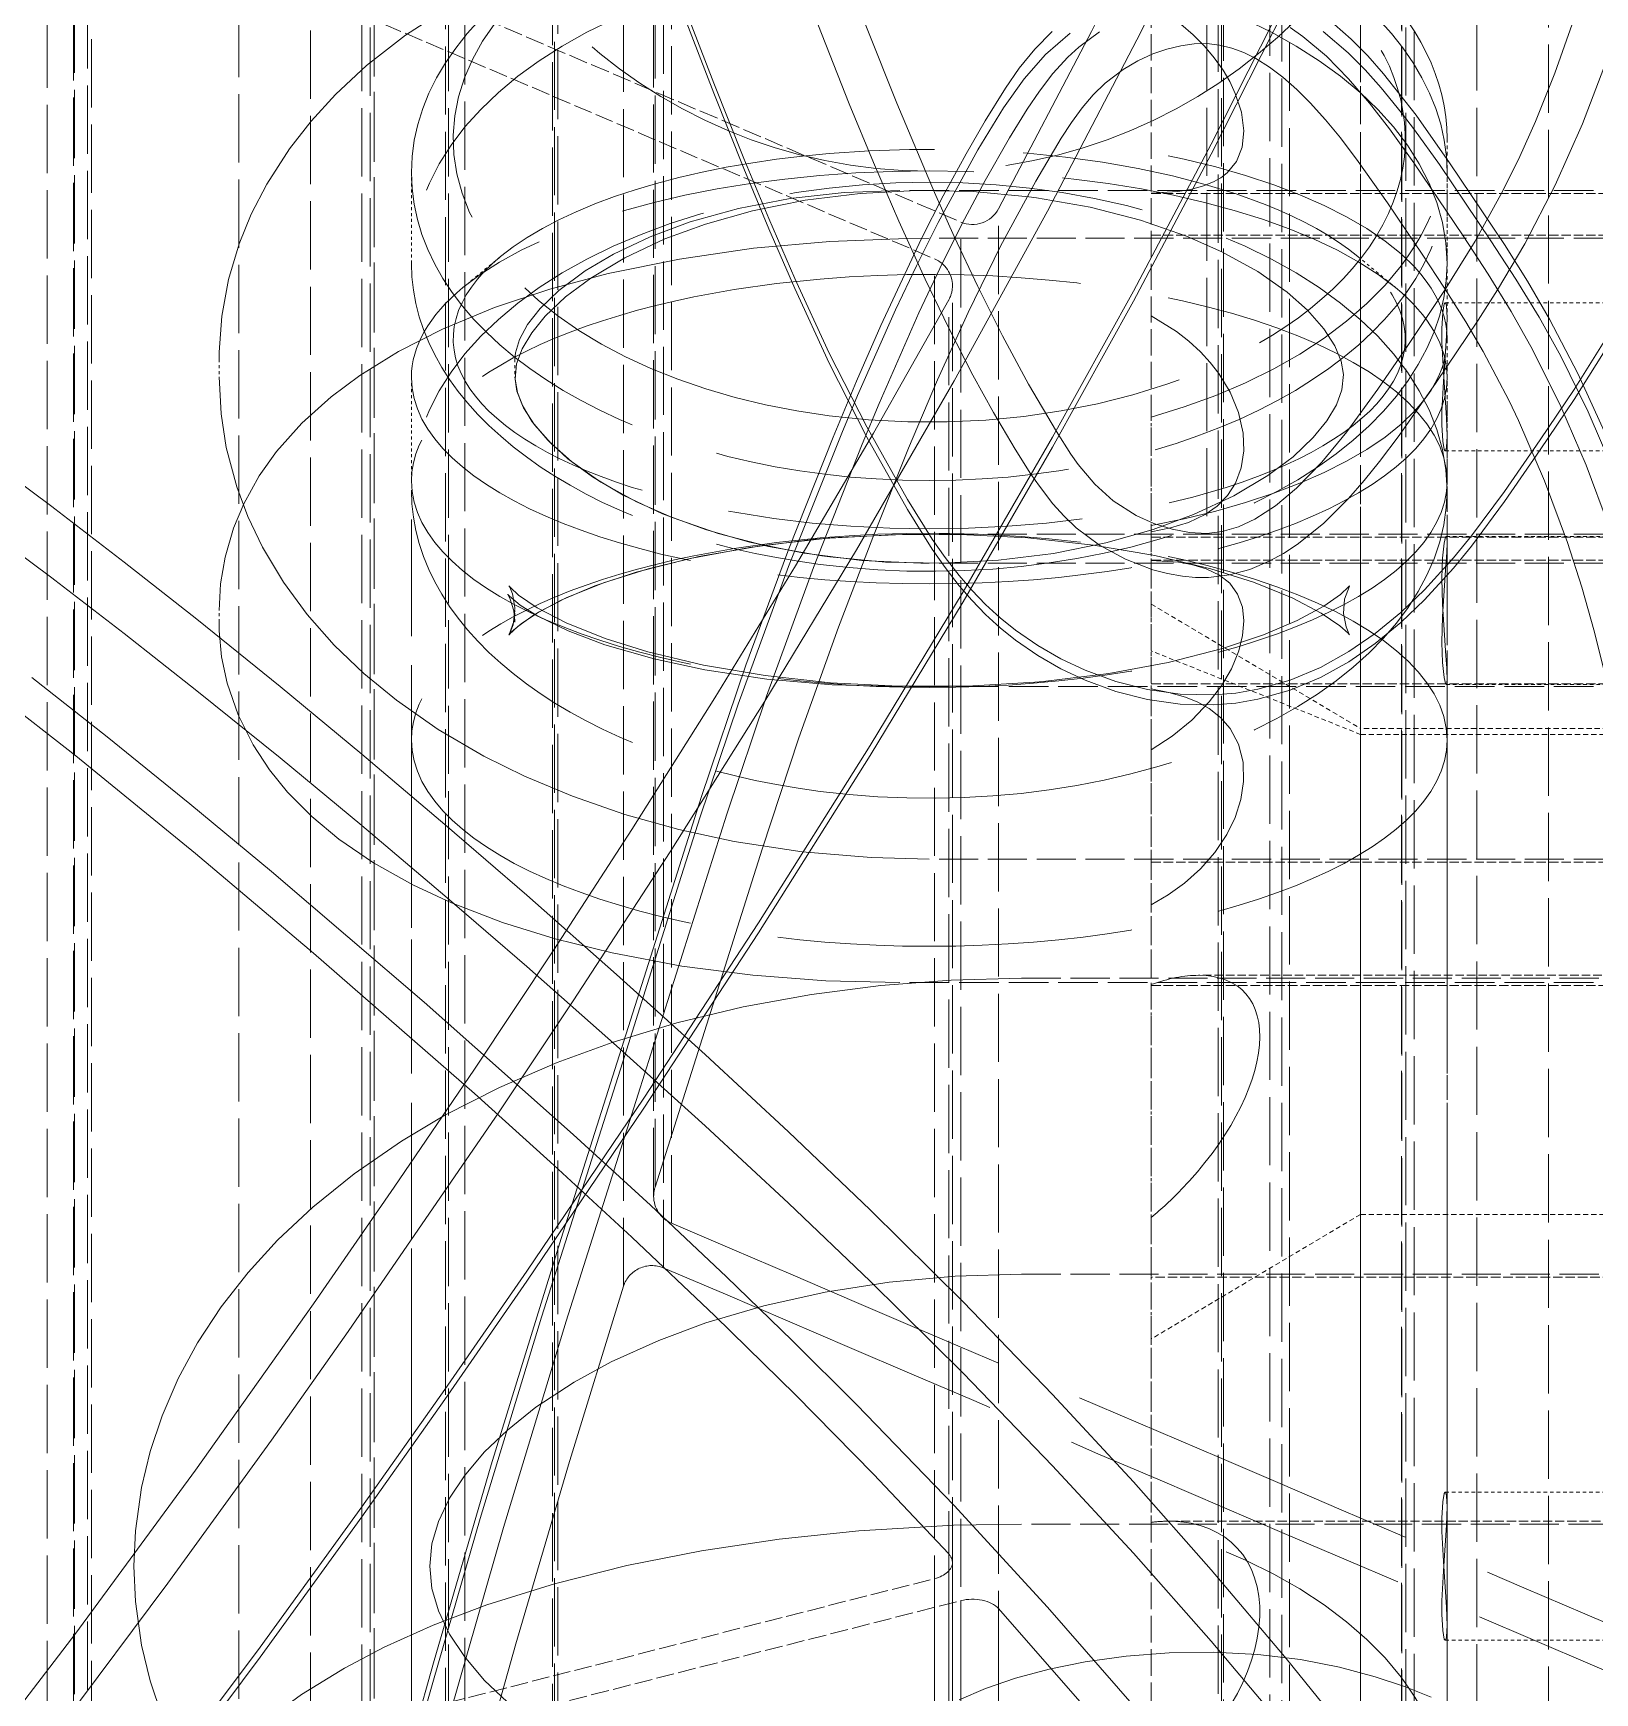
# Model space of a CAD drawing. Header units: millimetres. Extents: x 2647 to 34760, y 2046 to 24755.
# Drawn here: x 14278.9 to 14331.7, y 11528.2 to 11584.2 of the extents above; entities that cross this region are included whole.
import ezdxf

# ---------------------------------------------------------------- set-up
doc = ezdxf.new("R2010")
doc.units = ezdxf.units.MM
doc.linetypes.add('DASHED', pattern=[15, 12, -3])

# ---------------------------------------------------------------- blocks, each defined once
blk = doc.blocks.new('A$C637D7238')
at = {"color": 7, "linetype": 'DASHED', "lineweight": 13, "ltscale": 0.191772}
for p, q in [((184.178, 1221.774), (184.178, 1336.837)), ((184.178, 1320.286), (184.178, 1205.223))]:
    blk.add_line(p, q, dxfattribs=at)
at = {"color": 7, "linetype": 'DASHED', "lineweight": 13, "ltscale": 0.192169}
blk.add_line((165.487, 1182.823), (165.487, 1298.124), dxfattribs=at)
at = {"color": 7, "linetype": 'DASHED', "lineweight": 13, "ltscale": 0.192167}
blk.add_line((165.534, 1183.126), (165.534, 1298.426), dxfattribs=at)
at = {"color": 7, "linetype": 'DASHED', "lineweight": 13, "ltscale": 0.192175}
blk.add_line((166.093, 1181.906), (166.093, 1297.211), dxfattribs=at)
at = {"color": 7, "linetype": 'DASHED', "lineweight": 13, "ltscale": 0.192186}
blk.add_line((165.818, 1180.395), (165.818, 1295.707), dxfattribs=at)
at = {"color": 7, "linetype": 'DASHED', "lineweight": 13, "ltscale": 0.192189}
blk.add_line((164.47, 1179.779), (164.47, 1295.092), dxfattribs=at)
at = {"color": 7, "linetype": 'DASHED', "lineweight": 13, "ltscale": 0.192289}
blk.add_line((158.556, 1159.595), (158.556, 1274.969), dxfattribs=at)
at = {"color": 7, "linetype": 'DASHED', "lineweight": 13, "ltscale": 0.192292}
blk.add_line((158.448, 1158.802), (158.448, 1274.177), dxfattribs=at)
at = {"color": 7, "linetype": 'DASHED', "lineweight": 13, "ltscale": 0.192297}
blk.add_line((159.11, 1156.932), (159.11, 1272.31), dxfattribs=at)
at = {"color": 7, "linetype": 'DASHED', "lineweight": 13, "ltscale": 0.192307}
blk.add_line((162.135, 1153.185), (162.135, 1268.569), dxfattribs=at)
at = {"color": 7, "linetype": 'DASHED', "lineweight": 13, "ltscale": 0.192308}
for p, q in [((162.245, 1152.873), (162.245, 1268.258)), ((184.565, 1125.623), (184.565, 1241.008)), ((184.675, 1125.312), (184.675, 1240.697))]:
    blk.add_line(p, q, dxfattribs=at)
at = {"color": 7, "linetype": 'DASHED', "lineweight": 13, "ltscale": 0.192309}
for p, q in [((162.069, 1152.494), (162.069, 1267.879)), ((184.741, 1126.001), (184.741, 1241.386))]:
    blk.add_line(p, q, dxfattribs=at)
at = {"color": 7, "linetype": 'DASHED', "lineweight": 13, "ltscale": 0.192321}
for p, q in [((195.729, 1144.426), (195.729, 1259.819)), ((151.464, 1134.099), (151.464, 1249.492))]:
    blk.add_line(p, q, dxfattribs=at)
at = {"color": 7, "linetype": 'DASHED', "lineweight": 13, "ltscale": 0.192323}
for p, q in [((193.301, 1142.293), (193.301, 1257.687)), ((191.187, 1141.969), (191.187, 1257.362)), ((190.764, 1141.478), (190.764, 1256.871)), ((190.768, 1141.415), (190.768, 1256.809)), ((155.905, 1139.238), (155.905, 1254.632)), ((190.905, 1139.24), (190.905, 1254.634)), ((156.043, 1137.063), (156.043, 1252.457)), ((155.623, 1136.51), (155.623, 1251.904)), ((156.047, 1137.001), (156.047, 1252.394)), ((153.896, 1136.245), (153.896, 1251.638))]:
    blk.add_line(p, q, dxfattribs=at)
at = {"color": 7, "linetype": 'DASHED', "lineweight": 13, "ltscale": 0.192303}
blk.add_line((186.314, 1123.289), (186.314, 1238.67), dxfattribs=at)
at = {"color": 7, "linetype": 'DASHED', "lineweight": 13, "ltscale": 0.093789}
for p, q in [((189.372, 1238.476), (189.372, 1182.203)), ((189.372, 1198.627), (189.372, 1142.354))]:
    blk.add_line(p, q, dxfattribs=at)
at = {"color": 7, "linetype": 'DASHED', "lineweight": 13, "ltscale": 0.192298}
blk.add_line((186.975, 1121.425), (186.975, 1236.803), dxfattribs=at)
at = {"color": 7, "linetype": 'DASHED', "lineweight": 13, "ltscale": 0.192294}
blk.add_line((186.716, 1120.215), (186.716, 1235.592), dxfattribs=at)
at = {"color": 7, "linetype": 'DASHED', "lineweight": 13, "ltscale": 0.073831}
blk.add_line((182.301, 1234.271), (182.301, 1189.972), dxfattribs=at)
at = {"color": 7, "linetype": 'DASHED', "lineweight": 13, "ltscale": 0.192271}
blk.add_line((145.882, 1113.816), (145.882, 1229.179), dxfattribs=at)
at = {"color": 7, "linetype": 'DASHED', "lineweight": 13, "ltscale": 0.192272}
blk.add_line((145.917, 1114.076), (145.917, 1229.439), dxfattribs=at)
at = {"color": 7, "linetype": 'DASHED', "lineweight": 13, "ltscale": 0.053226}
blk.add_line((146.488, 1228.266), (175.866, 1215.744), dxfattribs=at)
at = {"color": 7, "linetype": 'DASHED', "lineweight": 13, "ltscale": 0.192267}
blk.add_line((146.488, 1112.905), (146.488, 1228.266), dxfattribs=at)
at = {"color": 7, "linetype": 'DASHED', "lineweight": 13, "ltscale": 0.051866}
blk.add_line((146.351, 1226.702), (174.978, 1214.501), dxfattribs=at)
at = {"color": 7, "linetype": 'DASHED', "lineweight": 13, "ltscale": 0.19226}
blk.add_line((146.351, 1111.346), (146.351, 1226.702), dxfattribs=at)
at = {"color": 7, "linetype": 'DASHED', "lineweight": 13, "ltscale": 0.192257}
blk.add_line((144.992, 1110.695), (144.992, 1226.049), dxfattribs=at)
at = {"color": 7, "linetype": 'DASHED', "lineweight": 13, "ltscale": 0.106987}
for p, q in [((189.372, 1225.151), (189.372, 1160.958)), ((189.372, 1198.43), (189.372, 1134.238))]:
    blk.add_line(p, q, dxfattribs=at)
at = {"color": 7, "linetype": 'DASHED', "lineweight": 13, "ltscale": 0.010049}
for p, q in [((192.301, 1218.552), (192.301, 1212.523)), ((192.301, 1168.308), (192.301, 1162.279))]:
    blk.add_line(p, q, dxfattribs=at)
at = {"color": 7, "linetype": 'DASHED', "lineweight": 13, "ltscale": 0.005113}
for p, q in [((157.301, 1214.347), (157.301, 1217.415)), ((192.301, 1214.347), (192.301, 1217.415))]:
    blk.add_line(p, q, dxfattribs=at)
at = {"color": 7, "linetype": 'DASHED', "lineweight": 13, "ltscale": 0.111667}
for p, q in [((240.801, 1216.813), (173.801, 1216.813)), ((240.801, 1200.042), (173.801, 1200.042)), ((240.801, 1190.042), (173.801, 1190.042))]:
    blk.add_line(p, q, dxfattribs=at)
at = {"color": 7, "linetype": 'DASHED', "lineweight": 13, "ltscale": 0.026667}
for p, q in [((182.301, 1216.713), (198.301, 1216.713)), ((182.301, 1215.297), (198.301, 1215.297)), ((182.301, 1205.097), (198.301, 1205.097)), ((182.301, 1204.312), (198.301, 1204.312)), ((182.301, 1200.142), (198.301, 1200.142)), ((182.301, 1194.112), (198.301, 1194.112)), ((182.301, 1189.942), (198.301, 1189.942)), ((198.301, 1180.087), (182.301, 1180.087))]:
    blk.add_line(p, q, dxfattribs=at)
at = {"color": 7, "linetype": 'DASHED', "lineweight": 13, "ltscale": 0.192204}
blk.add_line((177.142, 1100.866), (177.142, 1216.188), dxfattribs=at)
at = {"color": 7, "linetype": 'DASHED', "lineweight": 13, "ltscale": 0.192201}
blk.add_line((175.866, 1100.423), (175.866, 1215.744), dxfattribs=at)
at = {"color": 7, "linetype": 'DASHED', "lineweight": 13, "ltscale": 0.11}
for p, q in [((240.801, 1215.197), (174.801, 1215.197)), ((240.801, 1205.197), (174.801, 1205.197)), ((240.801, 1204.212), (174.801, 1204.212)), ((240.801, 1194.212), (174.801, 1194.212)), ((243.922, 1171.739), (177.923, 1171.739))]:
    blk.add_line(p, q, dxfattribs=at)
at = {"color": 7, "linetype": 'DASHED', "lineweight": 13, "ltscale": 0.002753}
blk.add_line((160.316, 1214.58), (159.043, 1213.529), dxfattribs=at)
at = {"color": 7, "linetype": 'DASHED', "lineweight": 13, "ltscale": 0.192193}
blk.add_line((174.978, 1099.185), (174.978, 1214.501), dxfattribs=at)
at = {"color": 7, "linetype": 'DASHED', "lineweight": 13, "ltscale": 0.002752}
blk.add_line((189.286, 1214.58), (190.559, 1213.529), dxfattribs=at)
at = {"color": 7, "linetype": 'DASHED', "lineweight": 13, "ltscale": 0.192187}
blk.add_line((175.584, 1098.275), (175.584, 1213.588), dxfattribs=at)
at = {"color": 7, "linetype": 'DASHED', "lineweight": 13, "ltscale": 0.192184}
blk.add_line((175.461, 1097.798), (175.461, 1213.109), dxfattribs=at)
at = {"color": 7, "linetype": 'DASHED', "lineweight": 13, "ltscale": 0.010105}
for p, q in [((192.238, 1213.013), (198.301, 1213.013)), ((192.238, 1208.013), (198.301, 1208.013)), ((192.238, 1172.818), (198.301, 1172.818)), ((192.238, 1167.818), (198.301, 1167.818))]:
    blk.add_line(p, q, dxfattribs=at)
at = {"color": 7, "linetype": 'DASHED', "lineweight": 13, "ltscale": 0.011463}
blk.add_line((192.301, 1211.79), (192.301, 1204.912), dxfattribs=at)
at = {"color": 7, "linetype": 'DASHED', "lineweight": 13, "ltscale": 0.000991058}
for p, q in [((150.801, 1211.107), (150.801, 1210.513)), ((160.801, 1211.107), (160.801, 1210.513))]:
    blk.add_line(p, q, dxfattribs=at)
at = {"color": 7, "linetype": 'DASHED', "lineweight": 13, "ltscale": 0.005832}
for p, q in [((157.301, 1206.994), (157.301, 1210.493)), ((192.301, 1206.994), (192.301, 1210.493))]:
    blk.add_line(p, q, dxfattribs=at)
at = {"color": 7, "linetype": 'DASHED', "lineweight": 13, "ltscale": 0.008065}
blk.add_line((182.301, 1209.148), (182.301, 1204.308), dxfattribs=at)
at = {"color": 7, "linetype": 'DASHED', "lineweight": 13, "ltscale": 0.060293}
blk.add_line((192.301, 1208.503), (192.301, 1172.327), dxfattribs=at)
at = {"color": 7, "linetype": 'DASHED', "lineweight": 13, "ltscale": 0.328568}
blk.add_line((157.301, 1009.537), (157.301, 1206.678), dxfattribs=at)
at = {"color": 7, "linetype": 'DASHED', "lineweight": 13, "ltscale": 0.328569}
blk.add_line((192.301, 1009.537), (192.301, 1206.679), dxfattribs=at)
at = {"color": 7, "linetype": 'DASHED', "lineweight": 13, "ltscale": 0.010047}
for p, q in [((192.272, 1205.12), (198.301, 1205.12)), ((192.272, 1200.12), (198.301, 1200.12))]:
    blk.add_line(p, q, dxfattribs=at)
at = {"color": 7, "linetype": 'DASHED', "lineweight": 13, "ltscale": 7.93457e-05}
blk.add_line((182.301, 1204.265), (182.301, 1204.312), dxfattribs=at)
at = {"color": 7, "linetype": 'DASHED', "lineweight": 13, "ltscale": 0.010593}
blk.add_line((182.301, 1197.909), (182.301, 1204.265), dxfattribs=at)
at = {"color": 7, "linetype": 'DASHED', "lineweight": 13, "ltscale": 0.00066452}
for p, q in [((150.801, 1202.221), (150.801, 1202.62)), ((160.801, 1202.221), (160.801, 1202.62))]:
    blk.add_line(p, q, dxfattribs=at)
at = {"color": 7, "linetype": 'DASHED', "lineweight": 13, "ltscale": 0.013712}
for p, q in [((182.301, 1202.833), (189.372, 1198.627)), ((189.372, 1182.203), (182.301, 1177.998))]:
    blk.add_line(p, q, dxfattribs=at)
at = {"color": 7, "linetype": 'DASHED', "lineweight": 13, "ltscale": 0.012688}
blk.add_line((189.372, 1198.43), (182.301, 1201.25), dxfattribs=at)
at = {"color": 7, "linetype": 'DASHED', "lineweight": 13, "ltscale": 0.068777}
blk.add_line((192.301, 1200.327), (192.301, 1159.061), dxfattribs=at)
at = {"color": 7, "linetype": 'DASHED', "lineweight": 13, "ltscale": 0.014882}
for p, q in [((198.301, 1198.627), (189.372, 1198.627)), ((189.372, 1198.43), (198.301, 1198.43)), ((189.372, 1182.203), (198.301, 1182.203))]:
    blk.add_line(p, q, dxfattribs=at)
at = {"color": 7, "linetype": 'DASHED', "lineweight": 13, "ltscale": 0.374806}
for p, q in [((157.301, 973.363), (157.301, 1198.246)), ((192.301, 973.362), (192.301, 1198.246))]:
    blk.add_line(p, q, dxfattribs=at)
at = {"color": 7, "linetype": 'DASHED', "lineweight": 13, "ltscale": 0.075057}
blk.add_line((182.301, 1197.909), (182.301, 1152.875), dxfattribs=at)
at = {"color": 7, "linetype": 'DASHED', "lineweight": 13, "ltscale": 0.11017}
for p, q in [((177.923, 1190.187), (244.025, 1190.187)), ((177.923, 1180.187), (244.025, 1180.187))]:
    blk.add_line(p, q, dxfattribs=at)
at = {"color": 7, "linetype": 'DASHED', "lineweight": 13, "ltscale": 0.023993}
blk.add_line((198.301, 1190.287), (183.905, 1190.287), dxfattribs=at)
at = {"color": 7, "linetype": 'DASHED', "lineweight": 13, "ltscale": 0.004403}
blk.add_line((182.301, 1187.33), (182.301, 1189.972), dxfattribs=at)
at = {"color": 7, "linetype": 'DASHED', "lineweight": 13, "ltscale": 0.008717}
blk.add_line((182.301, 1182.1), (182.301, 1187.33), dxfattribs=at)
at = {"color": 7, "linetype": 'DASHED', "lineweight": 13, "ltscale": 0.006839}
blk.add_line((182.301, 1182.101), (182.301, 1177.998), dxfattribs=at)
at = {"color": 7, "linetype": 'DASHED', "lineweight": 13, "ltscale": 0.010525}
blk.add_line((182.301, 1171.683), (182.301, 1177.998), dxfattribs=at)
at = {"color": 7, "linetype": 'DASHED', "lineweight": 13, "ltscale": 0.025658}
blk.add_line((198.301, 1171.839), (182.906, 1171.839), dxfattribs=at)
at = {"color": 7, "linetype": 'DASHED', "lineweight": 13}
for p, q in [((175.461, 351.319), (175.461, 1170.73)), ((175.584, 351.018), (175.584, 1170.444)), ((174.978, 350.446), (174.978, 1169.897)), ((175.866, 349.668), (175.866, 1169.153)), ((177.142, 349.39), (177.142, 1168.886))]:
    blk.add_line(p, q, dxfattribs=at)
at = {"color": 7, "linetype": 'DASHED', "lineweight": 13, "ltscale": 0.049241}
blk.add_line((146.351, 1162.593), (174.978, 1169.897), dxfattribs=at)
at = {"color": 7, "linetype": 'DASHED', "lineweight": 13, "ltscale": 0.050532}
blk.add_line((146.488, 1161.657), (175.866, 1169.153), dxfattribs=at)
at = {"color": 7, "linetype": 'DASHED', "lineweight": 13}
for points in [[(184.24, 1203.734), (183.802, 1203.735), (183.357, 1203.775), (182.857, 1203.862), (182.357, 1203.992), (181.43, 1204.345), (180.557, 1204.825), (179.769, 1205.414), (179.357, 1205.805), (178.979, 1206.223), (178.521, 1206.814), (178.237, 1207.224), (177.704, 1208.068), (176.974, 1209.309), (176.279, 1210.569), (175.448, 1212.178), (174.659, 1213.809), (173.768, 1215.77), (172.918, 1217.751), (172.097, 1219.744), (170.907, 1222.749)], [(184.406, 1199.763), (183.283, 1199.787), (182.179, 1199.943), (181.105, 1200.216), (180.07, 1200.597), (179.251, 1200.984), (178.465, 1201.436), (177.719, 1201.951), (177.195, 1202.372), (176.701, 1202.823), (176.239, 1203.299), (175.811, 1203.793), (175.335, 1204.408), (174.903, 1205.027), (174.068, 1206.364), (172.687, 1208.817), (171.423, 1211.312), (170.256, 1213.834), (169.378, 1215.859), (168.538, 1217.888), (167.518, 1220.438), (166.533, 1223.01)], [(184.406, 1199.423), (183.283, 1199.447), (182.179, 1199.603), (181.105, 1199.877), (180.07, 1200.257), (179.251, 1200.645), (178.465, 1201.097), (177.719, 1201.612), (177.195, 1202.033), (176.701, 1202.484), (176.239, 1202.959), (175.811, 1203.454), (175.335, 1204.068), (174.903, 1204.688), (174.068, 1206.024), (172.687, 1208.477), (171.423, 1210.973), (170.256, 1213.494), (169.378, 1215.519), (168.538, 1217.548), (167.518, 1220.099), (166.533, 1222.671)], [(145.516, 1164.986), (149.075, 1169.744), (152.573, 1174.576), (155.165, 1178.248), (160.261, 1185.673), (162.762, 1189.419), (166.045, 1194.461), (169.247, 1199.546), (172.346, 1204.662), (175.648, 1210.372), (178.802, 1216.114), (181.819, 1221.897), (184.707, 1227.728), (187.453, 1233.582), (188.771, 1236.528), (190.046, 1239.484), (191.674, 1243.439), (193.208, 1247.408), (194.639, 1251.386), (195.969, 1255.41), (197.183, 1259.45), (198.281, 1263.516), (199.261, 1267.617), (200.123, 1271.762)], [(148.687, 1162.904), (152.192, 1167.586), (155.629, 1172.326), (158.428, 1176.29), (161.196, 1180.288), (165.151, 1186.139), (169.031, 1192.062), (172.809, 1198.053), (175.945, 1203.242), (178.971, 1208.474), (181.698, 1213.405), (184.328, 1218.374), (186.864, 1223.383), (189.332, 1228.481), (191.694, 1233.604), (193.95, 1238.796), (195.734, 1243.177), (197.414, 1247.598), (198.968, 1252.044), (200.434, 1256.667), (201.754, 1261.327), (202.924, 1266.029), (203.451, 1268.398), (203.94, 1270.779)], [(148.687, 1162.564), (152.192, 1167.247), (155.629, 1171.987), (158.428, 1175.95), (161.196, 1179.949), (165.151, 1185.799), (169.031, 1191.722), (172.809, 1197.714), (175.945, 1202.903), (178.971, 1208.135), (181.698, 1213.066), (184.328, 1218.035), (186.864, 1223.044)], [(198.388, 1223.368), (197.687, 1221.197), (196.877, 1219.063), (195.956, 1216.992), (194.928, 1215.007), (194.005, 1213.45), (193.349, 1212.423), (191.933, 1210.318), (190.685, 1208.53), (190.02, 1207.646), (189.501, 1207.007), (188.964, 1206.397), (188.121, 1205.559), (187.231, 1204.841), (186.767, 1204.538), (186.29, 1204.277), (185.632, 1204.001), (184.95, 1203.817), (184.24, 1203.734)], [(202.881, 1224.67), (202.155, 1222.012), (201.439, 1219.816), (200.617, 1217.652), (199.685, 1215.531), (199.101, 1214.341), (198.486, 1213.187), (197.837, 1212.062), (196.591, 1210.088), (195.446, 1208.384), (194.239, 1206.637), (193.12, 1205.134), (192.513, 1204.39), (191.534, 1203.313), (190.735, 1202.55), (189.873, 1201.84), (188.98, 1201.225), (188.018, 1200.692), (186.992, 1200.263), (185.909, 1199.956), (185.163, 1199.827), (184.406, 1199.763)], [(196.525, 1222.434), (195.939, 1220.774), (195.286, 1219.146), (194.755, 1217.955), (194.188, 1216.797), (193.251, 1215.095), (192.217, 1213.429), (190.974, 1211.567), (189.962, 1210.095), (188.908, 1208.655), (188.066, 1207.634), (187.206, 1206.747), (186.501, 1206.158), (185.803, 1205.705), (185.248, 1205.448), (184.7, 1205.287), (184.178, 1205.223)], [(202.881, 1224.33), (202.155, 1221.673), (201.439, 1219.476), (200.617, 1217.313), (199.685, 1215.192), (199.101, 1214.001), (198.486, 1212.848), (197.837, 1211.723), (196.591, 1209.749), (195.446, 1208.045), (194.239, 1206.297), (193.12, 1204.795), (192.513, 1204.051), (191.534, 1202.973), (190.735, 1202.21), (189.873, 1201.5), (188.98, 1200.885), (188.018, 1200.353), (186.992, 1199.924), (185.909, 1199.616), (185.163, 1199.488), (184.406, 1199.423)], [(141.32, 1208.972), (145.103, 1206.164), (147.598, 1204.249), (150.054, 1202.317), (152.863, 1200.048), (155.629, 1197.758), (158.428, 1195.385), (161.196, 1192.991), (164.232, 1190.312), (167.228, 1187.607), (170.048, 1184.993), (172.809, 1182.357), (175.945, 1179.251), (178.971, 1176.119), (181.698, 1173.167), (184.328, 1170.193), (186.864, 1167.195), (189.332, 1164.143)], [(141.32, 1206.56), (145.103, 1203.752), (147.598, 1201.838), (150.054, 1199.905), (152.863, 1197.637), (155.629, 1195.346), (158.428, 1192.973), (161.196, 1190.58), (164.232, 1187.9), (167.228, 1185.195), (170.048, 1182.581), (172.809, 1179.946), (175.945, 1176.839), (178.971, 1173.708), (181.698, 1170.756), (184.328, 1167.781), (186.864, 1164.783)], [(144.469, 1200.355), (147.019, 1198.346), (149.814, 1196.085), (152.573, 1193.796), (157.737, 1189.374), (162.762, 1184.911), (165.377, 1182.514), (167.944, 1180.101), (170.173, 1177.947), (172.346, 1175.786), (175.648, 1172.368), (178.802, 1168.931), (181.819, 1165.47)], [(177.142, 1216.188), (180.286, 1222.187), (182.263, 1226.133), (184.183, 1230.103), (186.716, 1235.592)], [(99.388, 1227.881), (104.397, 1225.168), (108.803, 1222.689), (113.135, 1220.164), (117.395, 1217.595), (121.582, 1214.983), (125.696, 1212.33), (129.734, 1209.637), (133.691, 1206.903), (137.56, 1204.127), (141.813, 1200.942), (145.956, 1197.701), (150.007, 1194.4), (153.992, 1191.038), (159.43, 1186.288), (162.109, 1183.875), (164.749, 1181.442), (167.557, 1178.78), (170.285, 1176.105), (172.919, 1173.423), (175.461, 1170.73)], [(173.801, 1226.813), (171.558, 1226.742), (169.333, 1226.527), (167.145, 1226.17), (165.013, 1225.671), (163.289, 1225.146), (161.501, 1224.471), (159.972, 1223.77), (158.515, 1222.974), (157.102, 1222.055), (155.786, 1221.03), (154.733, 1220.053), (153.91, 1219.156), (153.179, 1218.219), (152.413, 1217.026), (151.891, 1216.01), (151.482, 1215.005), (151.124, 1213.806), (150.894, 1212.562), (150.803, 1211.35), (150.801, 1211.107)], [(184.178, 1205.223), (183.598, 1205.247), (183.004, 1205.36), (182.394, 1205.557), (181.795, 1205.829), (181.019, 1206.323), (180.397, 1206.88), (179.835, 1207.551), (179.586, 1207.901), (179.096, 1208.662), (178.157, 1210.26), (177.273, 1211.895), (176.437, 1213.562), (175.641, 1215.255), (174.978, 1216.744), (173.708, 1219.761), (172.699, 1222.278), (171.729, 1224.806)], [(156.996, 1163.315), (158.049, 1167.052), (159.995, 1173.739), (162.359, 1181.392), (165.758, 1192.109), (167.103, 1196.325), (168.603, 1200.764), (170.057, 1204.698), (171.556, 1208.473), (172.345, 1210.371), (173.163, 1212.25), (174.539, 1215.184), (175.276, 1216.628), (176.049, 1218.051), (176.69, 1219.16), (177.372, 1220.263), (177.844, 1220.941), (178.366, 1221.587), (178.949, 1222.187)], [(203.269, 1176.52), (203.239, 1178.751), (203.151, 1180.981), (203.003, 1183.233), (202.669, 1186.615), (202.204, 1189.994), (201.821, 1192.3), (201.067, 1196.353), (200.357, 1199.808), (199.702, 1202.509), (199.185, 1204.321), (198.426, 1206.591), (197.616, 1208.659), (196.724, 1210.629), (195.766, 1212.465), (195.022, 1213.74), (194.235, 1214.989), (192.387, 1217.75), (191.256, 1219.355), (190.152, 1220.756), (189.619, 1221.356), (189.058, 1221.928), (188.21, 1222.673)], [(157.019, 1162.831), (158.044, 1166.469), (159.626, 1171.933), (161.7, 1178.738), (164.441, 1187.361), (166.349, 1193.414), (167.052, 1195.603), (168.341, 1199.45), (170.048, 1204.107), (171.844, 1208.607), (172.377, 1209.879), (173.66, 1212.778), (174.365, 1214.261), (175.102, 1215.727), (176.447, 1218.179), (177.312, 1219.603), (178.006, 1220.586), (178.729, 1221.408), (179.559, 1222.131)], [(158.607, 1165.355), (160.411, 1171.624), (162.527, 1178.598), (164.964, 1186.271), (166.457, 1190.996), (167.961, 1195.73), (169.297, 1199.721), (170.889, 1204.073), (172.539, 1208.236), (173.112, 1209.616), (174.45, 1212.67), (175.161, 1214.179), (175.907, 1215.673), (176.691, 1217.146), (177.518, 1218.594), (178.105, 1219.554), (178.522, 1220.172), (178.977, 1220.763), (179.482, 1221.313), (179.854, 1221.654), (180.556, 1222.174)], [(197.751, 1205.501), (196.999, 1207.528), (196.147, 1209.51), (195.19, 1211.435), (194.466, 1212.721), (193.694, 1213.98), (192.846, 1215.282), (191.173, 1217.749), (190.349, 1218.898), (189.681, 1219.757), (188.974, 1220.579), (188.22, 1221.344), (187.421, 1222.018), (186.998, 1222.318)], [(197.937, 1207.309), (197.073, 1209.324), (196.139, 1211.214), (195.407, 1212.527), (194.626, 1213.81), (193.783, 1215.112), (192.042, 1217.685), (191.202, 1218.861), (190.763, 1219.438), (190.074, 1220.279), (189.529, 1220.885), (188.954, 1221.46), (188.111, 1222.183)], [(182.301, 1223.116), (182.812, 1222.792), (183.299, 1222.431), (183.715, 1222.072), (184.101, 1221.683), (184.433, 1221.29), (184.729, 1220.873), (184.955, 1220.488), (185.144, 1220.09), (185.351, 1219.454), (185.432, 1218.828), (185.376, 1218.273), (185.185, 1217.794), (184.872, 1217.411), (184.655, 1217.243), (184.411, 1217.104), (184.035, 1216.954), (183.626, 1216.848), (183.201, 1216.778), (182.301, 1216.717)], [(184.178, 1221.774), (183.748, 1221.764), (183.305, 1221.703), (182.83, 1221.587), (182.361, 1221.424), (181.846, 1221.189), (181.356, 1220.903), (180.741, 1220.436), (180.341, 1220.043), (179.973, 1219.608), (179.607, 1219.105), (179.261, 1218.574), (178.399, 1217.125), (177.212, 1214.932), (176.113, 1212.689), (175.082, 1210.407), (174.104, 1208.097), (172.89, 1205.084), (171.729, 1202.051)], [(184.178, 1221.774), (184.608, 1221.726), (185.031, 1221.622), (185.436, 1221.47), (185.833, 1221.27), (186.296, 1220.979), (186.746, 1220.639), (187.219, 1220.224), (187.674, 1219.771), (188.194, 1219.196), (188.693, 1218.59), (189.3, 1217.792), (190.286, 1216.394), (191.458, 1214.658), (192.211, 1213.514), (192.929, 1212.369), (193.515, 1211.367), (194.396, 1209.696), (194.713, 1209.037), (195.593, 1207.003), (196.365, 1204.918), (196.85, 1203.406), (197.283, 1201.879), (197.692, 1200.249)], [(173.801, 1216.813), (171.93, 1216.744), (170.1, 1216.537), (168.35, 1216.201), (166.718, 1215.748), (165.366, 1215.248), (164.128, 1214.661), (163.17, 1214.092), (162.278, 1213.425), (161.653, 1212.821), (161.229, 1212.281), (160.951, 1211.774), (160.817, 1211.318), (160.801, 1211.107)], [(178.164, 1216.601), (176.28, 1216.772), (174.368, 1216.81), (172.464, 1216.711), (170.605, 1216.48), (168.828, 1216.123), (167.235, 1215.674), (165.866, 1215.171), (164.51, 1214.536), (163.359, 1213.85), (162.508, 1213.212), (161.822, 1212.562), (161.366, 1212.003), (161.043, 1211.461), (160.855, 1210.949), (160.802, 1210.436), (160.881, 1209.979), (161.091, 1209.47), (161.463, 1208.89), (162.021, 1208.256), (162.708, 1207.65), (163.701, 1206.954), (164.908, 1206.286), (166.108, 1205.757), (167.668, 1205.216), (169.367, 1204.779), (171.173, 1204.46), (171.437, 1204.425)], [(171.437, 1204.425), (173.321, 1204.253), (175.234, 1204.216), (177.138, 1204.314), (178.996, 1204.545), (180.773, 1204.902), (182.367, 1205.351), (183.736, 1205.855), (185.091, 1206.489), (186.243, 1207.175), (187.094, 1207.813), (187.78, 1208.464), (188.235, 1209.023), (188.559, 1209.565), (188.747, 1210.076), (188.799, 1210.589), (188.721, 1211.047), (188.511, 1211.555), (188.138, 1212.136), (187.58, 1212.769), (186.894, 1213.376), (185.901, 1214.071), (184.693, 1214.739), (183.493, 1215.269), (181.934, 1215.809), (180.235, 1216.246), (178.429, 1216.565), (178.164, 1216.601)], [(150.801, 1202.62), (150.851, 1203.518), (151.005, 1204.422), (151.291, 1205.394), (151.639, 1206.224), (152.161, 1207.161), (152.747, 1207.986), (153.602, 1208.947), (154.592, 1209.84), (155.562, 1210.562), (156.86, 1211.366), (158.351, 1212.124), (160.112, 1212.853), (161.983, 1213.477), (163.954, 1214.002), (166.362, 1214.494), (168.866, 1214.856), (171.439, 1215.089), (174.051, 1215.192), (174.801, 1215.197)], [(99.388, 1117.635), (104.397, 1122.168), (108.803, 1126.309), (113.135, 1130.527), (117.395, 1134.819), (121.582, 1139.182), (125.696, 1143.614), (129.734, 1148.113), (133.691, 1152.681), (137.56, 1157.318), (141.813, 1162.638), (145.956, 1168.052), (150.007, 1173.567), (153.992, 1179.183), (156.721, 1183.128), (159.43, 1187.119), (162.109, 1191.15), (164.749, 1195.214), (167.557, 1199.66), (170.285, 1204.129), (172.919, 1208.61), (175.461, 1213.109)], [(192.238, 1213.013), (192.234, 1213.012), (192.227, 1213.008), (192.22, 1213.001), (192.206, 1212.974), (192.151, 1212.685), (192.122, 1212.135), (192.125, 1211.68), (192.174, 1210.675), (192.28, 1209.131), (192.301, 1208.503)], [(192.301, 1212.523), (192.282, 1212.895), (192.26, 1212.989)], [(182.301, 1212.576), (183.153, 1212.046), (183.574, 1211.718), (183.968, 1211.355), (184.292, 1211.002), (184.586, 1210.622), (184.967, 1209.991), (185.246, 1209.311), (185.404, 1208.606), (185.429, 1208.007), (185.346, 1207.439), (185.155, 1206.924), (184.882, 1206.499), (184.534, 1206.146), (184.126, 1205.861), (183.562, 1205.595), (182.948, 1205.405), (182.301, 1205.276)], [(192.238, 1208.013), (192.234, 1208.013), (192.227, 1208.017), (192.22, 1208.025), (192.206, 1208.051), (192.151, 1208.341), (192.122, 1208.891), (192.125, 1209.345), (192.174, 1210.35), (192.28, 1211.894), (192.301, 1212.523)], [(150.801, 1210.513), (150.868, 1209.262), (151.046, 1208.122), (151.399, 1206.798), (151.775, 1205.796), (152.271, 1204.757), (152.98, 1203.571), (153.781, 1202.482), (154.695, 1201.446), (155.69, 1200.489), (156.795, 1199.58), (158.202, 1198.599), (159.747, 1197.696), (161.124, 1197.014), (162.743, 1196.336), (164.508, 1195.725), (166.333, 1195.218), (168.208, 1194.813), (170.506, 1194.464), (172.841, 1194.264), (174.801, 1194.212)], [(160.801, 1210.513), (160.868, 1210.024), (161.054, 1209.542), (161.387, 1208.994), (161.908, 1208.372), (162.589, 1207.746), (163.426, 1207.13), (164.46, 1206.516), (165.79, 1205.886), (167.239, 1205.35), (168.726, 1204.927), (170.579, 1204.55), (172.523, 1204.309), (174.515, 1204.214), (174.801, 1204.212)], [(192.301, 1208.503), (192.282, 1208.13), (192.26, 1208.036)], [(160.801, 1202.62), (160.738, 1202.131), (160.629, 1201.844), (160.598, 1201.792), (160.596, 1201.79), (160.602, 1201.797), (160.686, 1201.889), (161.007, 1202.164), (161.6, 1202.557), (162.532, 1203.04), (163.79, 1203.55), (165.299, 1204.025), (167.015, 1204.44), (169.176, 1204.815), (171.489, 1205.067), (173.891, 1205.188), (174.801, 1205.197)], [(178.371, 1200.194), (176.082, 1200.062), (173.762, 1200.055), (171.466, 1200.174), (169.252, 1200.414), (167.175, 1200.767), (165.291, 1201.216), (163.844, 1201.67), (162.535, 1202.198), (161.555, 1202.709), (160.925, 1203.139), (160.644, 1203.394), (160.603, 1203.441), (160.596, 1203.45), (160.606, 1203.435), (160.623, 1203.407), (160.717, 1203.181), (160.798, 1202.722), (160.765, 1202.247), (160.603, 1201.799), (160.597, 1201.791), (160.596, 1201.79), (160.617, 1201.815), (160.899, 1202.079), (161.466, 1202.476), (162.366, 1202.962), (163.501, 1203.444), (164.891, 1203.909), (166.724, 1204.377), (168.731, 1204.749), (170.949, 1205.021), (171.23, 1205.046)], [(171.23, 1205.046), (173.52, 1205.178), (175.84, 1205.185), (178.135, 1205.066), (180.349, 1204.825), (182.426, 1204.473), (184.311, 1204.023), (185.757, 1203.569), (187.066, 1203.042), (188.046, 1202.53), (188.676, 1202.1), (188.957, 1201.846), (188.998, 1201.798), (189.005, 1201.79), (188.995, 1201.805), (188.979, 1201.833), (188.885, 1202.059), (188.803, 1202.517), (188.837, 1202.993), (188.999, 1203.44), (189.004, 1203.449), (189.005, 1203.45), (188.985, 1203.425), (188.703, 1203.16), (188.136, 1202.764), (187.236, 1202.278), (186.101, 1201.796), (184.71, 1201.331), (182.878, 1200.862), (180.87, 1200.49), (178.652, 1200.219), (178.371, 1200.194)], [(192.26, 1201.086), (192.14, 1202.824), (192.121, 1203.709), (192.145, 1204.382), (192.201, 1204.888), (192.251, 1205.093), (192.261, 1205.112), (192.266, 1205.117), (192.27, 1205.12), (192.272, 1205.12)], [(192.272, 1205.12), (192.274, 1205.12), (192.278, 1205.117), (192.282, 1205.113), (192.288, 1205.096), (192.301, 1204.912)], [(182.301, 1204.308), (183.227, 1204.244), (183.665, 1204.17), (184.162, 1204.028), (184.605, 1203.815), (184.955, 1203.535), (185.219, 1203.172), (185.381, 1202.731), (185.433, 1202.264), (185.39, 1201.765), (185.262, 1201.252), (185.011, 1200.646), (184.672, 1200.066), (184.262, 1199.525), (183.67, 1198.912), (183.011, 1198.374), (182.301, 1197.909)], [(192.26, 1204.154), (192.14, 1202.416), (192.121, 1201.531), (192.145, 1200.857), (192.201, 1200.352), (192.251, 1200.147), (192.261, 1200.128), (192.266, 1200.123), (192.27, 1200.12), (192.272, 1200.12)], [(173.801, 1200.042), (171.525, 1200.107), (169.311, 1200.299), (167.219, 1200.61), (165.501, 1200.977), (163.834, 1201.458), (162.595, 1201.926), (161.573, 1202.424), (160.977, 1202.8), (160.615, 1203.099), (160.562, 1203.157), (160.556, 1203.164), (160.562, 1203.155), (160.628, 1203.037), (160.765, 1202.609), (160.801, 1202.221)], [(173.801, 1190.042), (171.307, 1190.105), (168.843, 1190.291), (166.435, 1190.601), (164.08, 1191.041), (162.158, 1191.517), (160.38, 1192.07), (158.657, 1192.734), (157.353, 1193.343), (156.022, 1194.091), (154.852, 1194.893), (153.932, 1195.657), (153.118, 1196.478), (152.504, 1197.234), (151.95, 1198.075), (151.441, 1199.093), (151.073, 1200.163), (150.888, 1201.049), (150.806, 1201.927), (150.801, 1202.221)], [(171.729, 1202.051), (170.398, 1198.312), (169.154, 1194.544), (167.352, 1188.845), (165.534, 1183.126)], [(192.272, 1200.12), (192.274, 1200.12), (192.278, 1200.122), (192.282, 1200.127), (192.288, 1200.144), (192.301, 1200.327)], [(182.301, 1199.964), (182.894, 1199.847), (183.463, 1199.681), (183.873, 1199.512), (184.255, 1199.299), (184.646, 1198.995), (184.971, 1198.622), (185.252, 1198.096), (185.405, 1197.491), (185.424, 1196.835), (185.328, 1196.223), (185.135, 1195.62), (184.857, 1195.045), (184.45, 1194.433), (183.966, 1193.883), (183.423, 1193.398), (182.878, 1193.006), (182.301, 1192.664)], [(147.923, 1170.318), (147.974, 1171.508), (148.18, 1172.982), (148.471, 1174.19), (148.875, 1175.401), (149.422, 1176.66), (150.074, 1177.862), (150.875, 1179.08), (151.781, 1180.239), (152.777, 1181.33), (153.964, 1182.448), (155.368, 1183.582), (156.966, 1184.684), (158.43, 1185.555), (160.274, 1186.499), (162.221, 1187.341), (164.084, 1188.02), (166.267, 1188.679), (168.516, 1189.22), (170.82, 1189.642), (173.165, 1189.944), (175.537, 1190.126), (177.923, 1190.187)], [(157.923, 1170.318), (157.996, 1171.072), (158.215, 1171.829), (158.591, 1172.618), (159.091, 1173.375), (159.764, 1174.17), (160.545, 1174.918), (161.51, 1175.686), (162.8, 1176.534), (164.056, 1177.219), (165.667, 1177.949), (167.255, 1178.536), (169.213, 1179.115), (171.287, 1179.577), (173.449, 1179.913), (175.671, 1180.118), (177.923, 1180.187)], [(164.47, 1179.779), (162.606, 1173.746), (160.831, 1167.695), (158.556, 1159.595)], [(192.238, 1172.818), (192.234, 1172.817), (192.227, 1172.813), (192.22, 1172.806), (192.206, 1172.779), (192.151, 1172.49), (192.122, 1171.94), (192.125, 1171.485), (192.174, 1170.48), (192.28, 1168.936), (192.301, 1168.308)], [(192.301, 1172.327), (192.282, 1172.7), (192.26, 1172.794)], [(192.238, 1167.818), (192.234, 1167.818), (192.227, 1167.822), (192.22, 1167.83), (192.206, 1167.856), (192.151, 1168.146), (192.122, 1168.695), (192.125, 1169.15), (192.174, 1170.155), (192.28, 1171.699), (192.301, 1172.327)], [(147.923, 1156.768), (147.979, 1157.774), (148.173, 1158.88), (148.446, 1159.806), (148.869, 1160.824), (149.335, 1161.684), (149.914, 1162.549), (150.633, 1163.434), (151.576, 1164.392), (152.529, 1165.203), (153.592, 1165.978), (155.039, 1166.871), (156.382, 1167.576), (158.038, 1168.319), (159.85, 1169.006), (162.137, 1169.723), (164.576, 1170.338), (167.109, 1170.84), (169.732, 1171.232), (172.423, 1171.513), (175.62, 1171.7), (177.923, 1171.739)], [(147.923, 1170.318), (147.974, 1169.127), (148.18, 1167.653), (148.471, 1166.445), (148.875, 1165.234), (149.422, 1163.976), (150.074, 1162.774), (150.875, 1161.555), (151.781, 1160.396), (152.777, 1159.305), (153.964, 1158.187), (155.368, 1157.053), (156.966, 1155.951), (158.43, 1155.08), (160.274, 1154.136), (162.221, 1153.294), (164.084, 1152.615), (166.267, 1151.956), (168.516, 1151.415), (170.82, 1150.993), (173.165, 1150.691), (175.537, 1150.509), (177.923, 1150.449)], [(157.923, 1170.318), (157.996, 1169.563), (158.215, 1168.806), (158.591, 1168.017), (159.091, 1167.26), (159.764, 1166.466), (160.545, 1165.717), (161.51, 1164.949), (162.8, 1164.101), (164.056, 1163.416), (165.667, 1162.687), (167.255, 1162.099), (169.213, 1161.521), (171.287, 1161.058), (173.449, 1160.722), (175.671, 1160.517), (177.923, 1160.449)], [(177.142, 1168.886), (180.286, 1165.296), (182.263, 1162.934), (184.183, 1160.557), (186.716, 1157.272)], [(192.301, 1168.308), (192.282, 1167.935), (192.26, 1167.841)], [(184.406, 1167.416), (182.912, 1167.391), (181.459, 1167.275), (180.07, 1167.081), (178.854, 1166.838), (177.719, 1166.537), (176.701, 1166.187), (175.811, 1165.798)], [(191.76, 1165.896), (190.858, 1166.253), (189.873, 1166.582), (188.667, 1166.904), (187.341, 1167.163), (185.909, 1167.338), (184.406, 1167.416)]]:
    blk.add_lwpolyline(points, dxfattribs=at)
for centre, radius, start, end in [((192.228, 1212.983), 0.0318, 11.6936, 72.4984), ((192.228, 1208.043), 0.0318, 287.5016, 348.3064), ((181.036, 1205.164), 11.269, 354.854, 358.7178), ((181.035, 1200.075), 11.269, 1.2824, 5.1459), ((166.483, 1182.823), 0.996, 162.297, 180.0014), ((174.209, 1191.847), 12.668, 309.7002, 315.9706), ((166.485, 1182.824), 0.998, 180.0375, 246.875), ((28698.965, 67847.832), 72515.311, 246.82917565, 246.85746629), ((165.424, 1179.475), 1.001, 66.79, 162.3729), ((28696.636, 67851.282), 72519.059, 246.83220825, 246.86105897), ((192.228, 1172.788), 0.0318, 11.6936, 72.4984), ((182.915, 1167.183), 4.656, 90.1155, 97.5829), ((182.91, 1167.793), 4.046, 84.2305, 90.0629), ((192.228, 1167.848), 0.0318, 287.5016, 348.3064)]:
    blk.add_arc(centre, radius, start, end, dxfattribs=at)
for centre, major_axis, ratio, start_param, end_param in [((174.801, 1234.855), (17.5, 0), 0.99358, 3.141574, 6.283166), ((174.801, 1218.552), (-17.5, 0), 0.594762, 3.141593, 4.269478), ((174.801, 1218.552), (16.086, 0), 0.594762, 2.3087, 4.500368), ((174.801, 1218.552), (16.086, 0), 0.594762, 4.500368, 7.116185), ((174.801, 1217.415), (17.5, 0), 0.594762, 2.3087, 3.141612), ((174.801, 1217.415), (17.5, 0), 0.594762, 0.000019, 0.833), ((174.801, 1214.347), (17.5, 0), 0.594762, 0.000019, 3.141612), ((174.801, 1211.79), (16.086, 0), 0.398819, 0.449947, 1.782817), ((174.801, 1218.552), (-17.5, 0), 0.594762, 2.013707, 3.141593), ((174.801, 1211.79), (16.086, 0), 0.398819, 1.782817, 2.691625), ((174.801, 1211.79), (-17.5, 0), 0.398819, 3.141593, 4.269478), ((174.801, 1217.415), (17.5, 0), 0.594762, 3.141612, 6.283204), ((174.801, 1210.493), (17.5, 0), 0.398819, 0.449947, 2.691625), ((174.801, 1206.678), (17.5, 0), 0.594762, 0.000019, 3.141612), ((176.26, 1216.657), (1, 0), 0.99358, 4.307155, 5.791932), ((174.801, 1211.79), (16.086, 0), 0.398819, 2.691625, 6.733132), ((174.801, 1214.347), (17.5, 0), 0.594762, 3.141612, 4.500368), ((174.801, 1214.347), (17.5, 0), 0.594762, 4.500368, 6.283204), ((174.584, 1213.588), (1, 0), 0.99358, 6.283161, 7.448748), ((174.801, 1206.994), (17.5, 0), 0.398819, 1.782817, 3.141574), ((174.801, 1206.994), (17.5, 0), 0.398819, 6.283166, 8.066002), ((174.801, 1210.493), (17.5, 0), 0.398819, 2.691625, 3.141574), ((174.584, 1213.588), (1, 0), 0.99358, 5.780317, 6.283161), ((174.801, 1210.493), (17.5, 0), 0.398819, 6.283166, 6.733132), ((174.801, 1211.79), (-17.5, 0), 0.398819, 2.013707, 3.141593), ((174.801, 1210.493), (17.5, 0), 0.398819, 3.141574, 6.283166), ((174.801, 1206.994), (17.5, 0), 0.398819, 3.141574, 6.283166), ((174.801, 1206.678), (17.5, 0), 0.594762, 3.141612, 4.500368), ((174.801, 1206.678), (17.5, 0), 0.594762, 4.500368, 6.283204), ((174.801, 1198.246), (17.5, 0), 0.398819, 6.283166, 8.066002), ((174.801, 1198.246), (17.5, 0), 0.398819, 1.782817, 3.141574), ((174.801, 1198.246), (17.5, 0), 0.398819, 3.141574, 6.283166), ((180.869, 1185.181), (4.557, 4.56), 0.503992, 0.466589, 0.819329), ((180.872, 1185.187), (4.554, 4.554), 0.504089, 4.745472, 6.750149), ((180.872, 1166.739), (4.265, 4.265), 0.655574, 4.416094, 6.773698), ((174.801, 1162.279), (-17.5, 0), 0.594762, 3.141593, 4.269478), ((174.584, 1170.444), (1, 0), 0.594762, 0.000025, 0.502868), ((174.584, 1170.444), (1, 0), 0.594762, 5.117623, 6.28321), ((176.26, 1168.606), (1, 0), 0.594762, 0.491253, 1.97603)]:
    blk.add_ellipse(centre, major_axis=major_axis, ratio=ratio, start_param=start_param, end_param=end_param, dxfattribs=at)
blk = doc.blocks.new('1')
at = {"color": 7}
blk.add_blockref('A$C637D7238', (14134.401, 10362.118), dxfattribs=at)

msp = doc.modelspace()

# ---------------------------------------------------------------- block references
msp.add_blockref('1', (0, 0))

doc.saveas('drawing.dxf')
